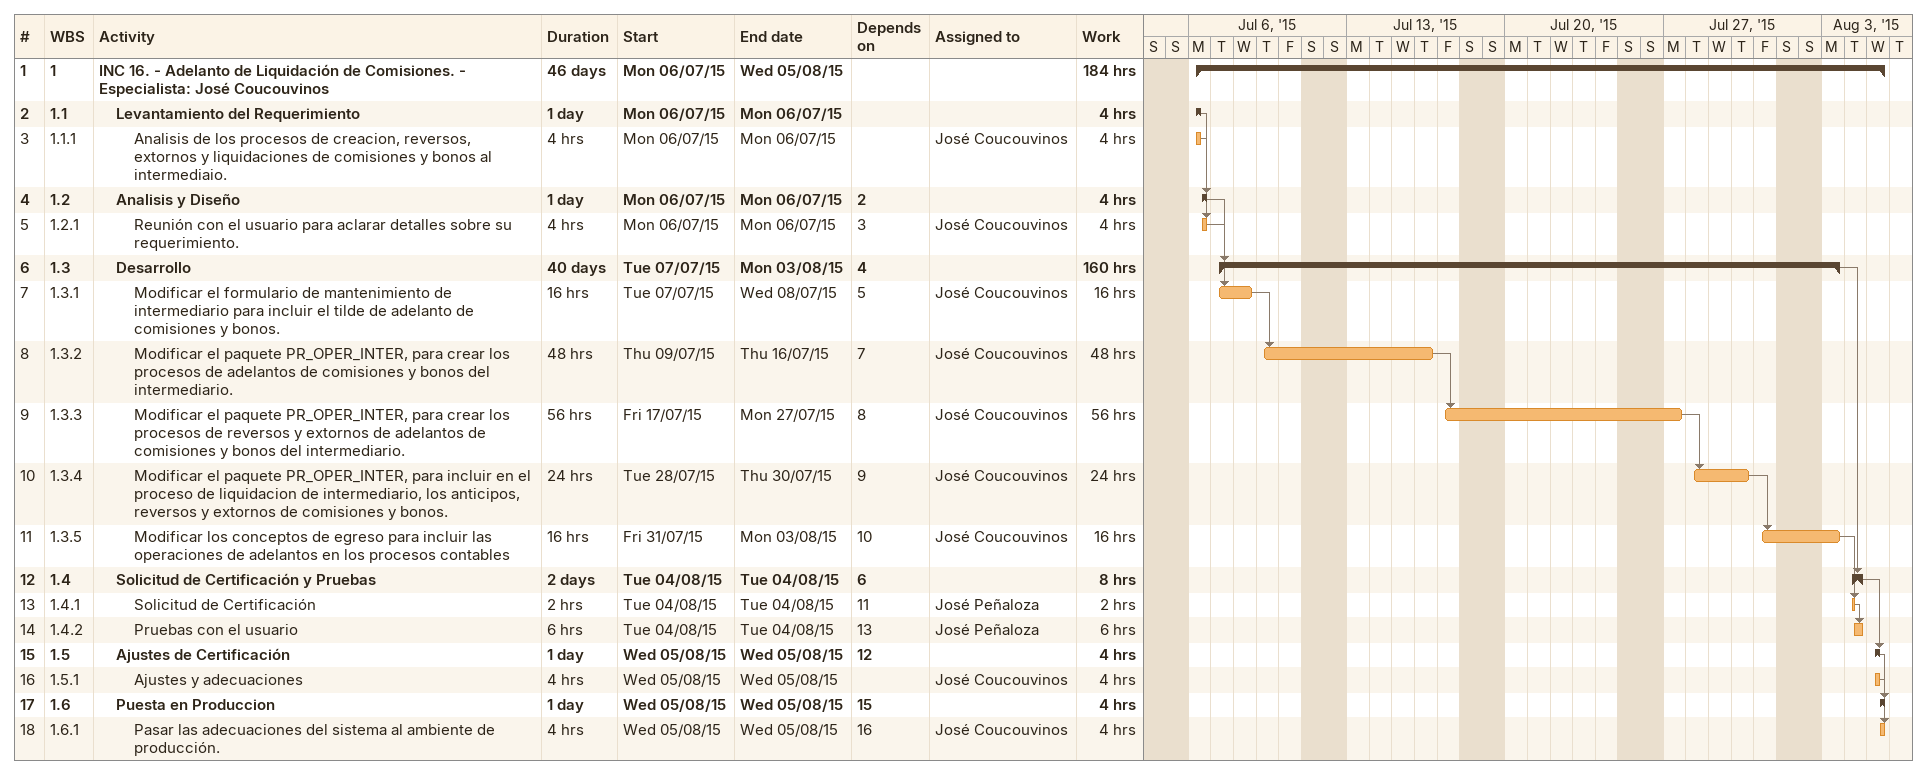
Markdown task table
| ID | WBS | Task | Duration | Start | Finish | Predecessors | Resources | Work (h) |
|---|---|---|---|---|---|---|---|---|
| 1 | 1 | **INC 16. - Adelanto de Liquidación de Comisiones. - Especialista: José Coucouvinos** | 46d | 2015-07-06 | 2015-08-05 |  |  | 184 |
| 2 | 1.1 | **Levantamiento del Requerimiento** | 1d | 2015-07-06 | 2015-07-06 |  |  | 4 |
| 3 | 1.1.1 | Analisis de los procesos de creacion, reversos, extornos y liquidaciones de comisiones y bonos al intermediaio. | 4h | 2015-07-06 | 2015-07-06 |  | José Coucouvinos | 4 |
| 4 | 1.2 | **Analisis y Diseño** | 1d | 2015-07-06 | 2015-07-06 | 2 |  | 4 |
| 5 | 1.2.1 | Reunión con el usuario para aclarar detalles sobre su requerimiento. | 4h | 2015-07-06 | 2015-07-06 | 3 | José Coucouvinos | 4 |
| 6 | 1.3 | **Desarrollo** | 40d | 2015-07-07 | 2015-08-03 | 4 |  | 160 |
| 7 | 1.3.1 | Modificar el formulario de mantenimiento de intermediario para incluir el tilde de adelanto de comisiones y bonos. | 16h | 2015-07-07 | 2015-07-08 | 5 | José Coucouvinos | 16 |
| 8 | 1.3.2 | Modificar el paquete PR_OPER_INTER, para crear los procesos de adelantos de comisiones y bonos del intermediario. | 48h | 2015-07-09 | 2015-07-16 | 7 | José Coucouvinos | 48 |
| 9 | 1.3.3 | Modificar el paquete PR_OPER_INTER, para crear los procesos de reversos y extornos de adelantos de comisiones y bonos del intermediario. | 56h | 2015-07-17 | 2015-07-27 | 8 | José Coucouvinos | 56 |
| 10 | 1.3.4 | Modificar el paquete PR_OPER_INTER, para incluir en el proceso de liquidacion de intermediario, los anticipos, reversos y extornos de comisiones y bonos. | 24h | 2015-07-28 | 2015-07-30 | 9 | José Coucouvinos | 24 |
| 11 | 1.3.5 | Modificar los conceptos de egreso para incluir las operaciones de adelantos en los procesos contables | 16h | 2015-07-31 | 2015-08-03 | 10 | José Coucouvinos | 16 |
| 12 | 1.4 | **Solicitud de Certificación y Pruebas** | 2d | 2015-08-04 | 2015-08-04 | 6 |  | 8 |
| 13 | 1.4.1 | Solicitud de Certificación | 2h | 2015-08-04 | 2015-08-04 | 11 | José Peñaloza | 2 |
| 14 | 1.4.2 | Pruebas con el usuario | 6h | 2015-08-04 | 2015-08-04 | 13 | José Peñaloza | 6 |
| 15 | 1.5 | **Ajustes de Certificación** | 1d | 2015-08-05 | 2015-08-05 | 12 |  | 4 |
| 16 | 1.5.1 | Ajustes y adecuaciones | 4h | 2015-08-05 | 2015-08-05 |  | José Coucouvinos | 4 |
| 17 | 1.6 | **Puesta en Produccion** | 1d | 2015-08-05 | 2015-08-05 | 15 |  | 4 |
| 18 | 1.6.1 | Pasar las adecuaciones del sistema al ambiente de producción. | 4h | 2015-08-05 | 2015-08-05 | 16 | José Coucouvinos | 4 |
